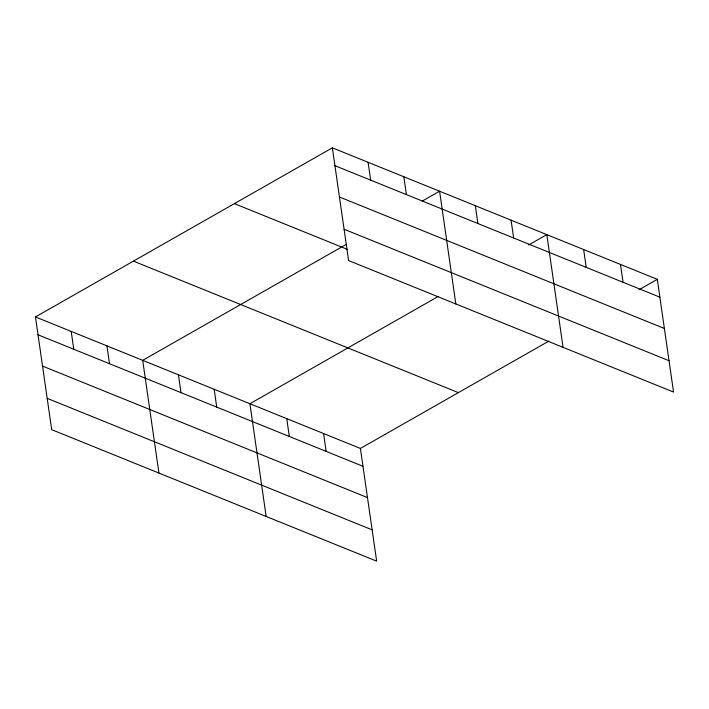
<?xml version="1.0" encoding="UTF-8"?>
<svg xmlns="http://www.w3.org/2000/svg" width="709" height="709" viewBox="0 0 709 709"><rect width="100%" height="100%" fill="white"/><g stroke="black" fill="none" stroke-linecap="round" stroke-linejoin="round"><path stroke-width="1.06" d="M35.45 316.941L360.402 448.442L376.647 561.165L51.695 429.663L35.45 316.941L332.353 147.835L657.305 279.337L673.55 392.059L348.598 260.558L332.353 147.835M346.417 244.295L142.686 360.34L158.931 473.063M422.298 201.072L439.589 191.226L455.834 303.948M438.268 296.451L249.914 403.731L266.159 516.453M528.568 245.022L546.825 234.626L563.07 347.348M360.402 448.442L548.748 341.162M639.057 289.733L657.305 279.337M334.923 165.676L659.875 297.177M339.434 196.987L664.386 328.489M344.087 229.246L669.039 360.748M234.378 203.643L347.738 249.515M133.425 261.134L458.377 392.635M38.02 334.781L362.973 466.283M42.531 366.092L367.484 497.594M47.184 398.352L372.136 529.853M620.481 264.43L623.051 282.271M583.649 249.524L586.219 267.364M511.074 220.162L513.653 238.002M475.331 205.69L477.901 223.53M403.846 176.763L406.417 194.603M368.095 162.299L370.674 180.139M323.57 433.545L326.149 451.385M286.746 418.638L289.316 436.478M214.171 389.268L216.741 407.108M178.429 374.804L180.999 392.644M106.935 345.877L109.514 363.717M71.192 331.404L73.763 349.245"/></g></svg>
